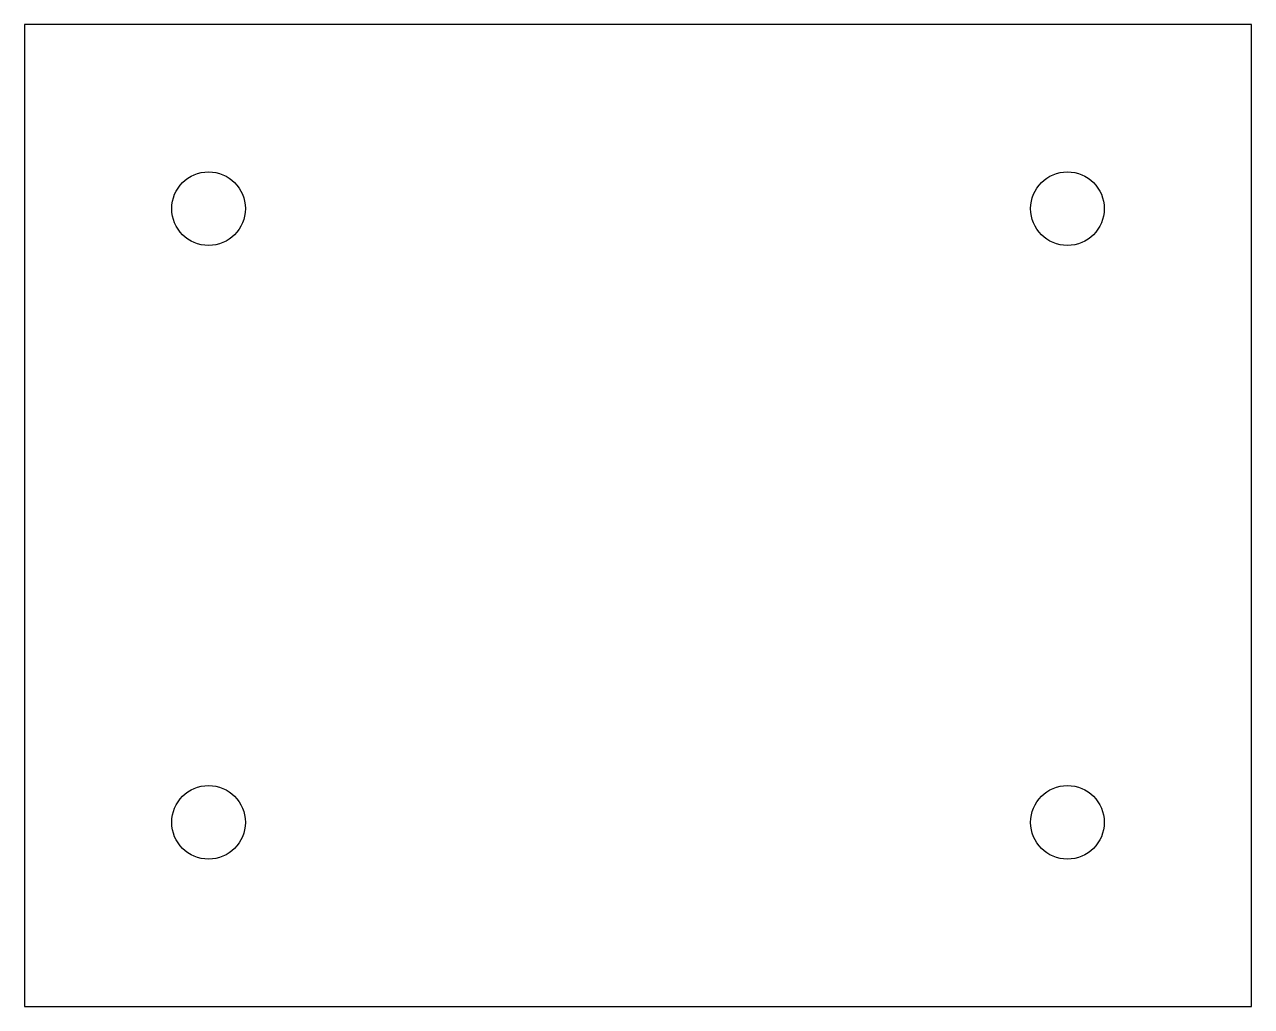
# Model space of a CAD drawing. Header units: metres. Extents: x -50 to 50, y -40 to 40.
import ezdxf

# ---------------------------------------------------------------- set-up
doc = ezdxf.new("R2010")
doc.units = ezdxf.units.M

msp = doc.modelspace()

# ---------------------------------------------------------------- linework, layer by layer
at = {"layer": 'HOLES'}
for centre in [(-35, 25), (35, 25), (-35, -25), (35, -25)]:
    msp.add_circle(centre, 3, dxfattribs=at)
at = {"layer": 'STOCK'}
msp.add_lwpolyline([(-50, -40), (50, -40), (50, 40), (-50, 40)], close=True, dxfattribs=at)

doc.saveas('drawing.dxf')
